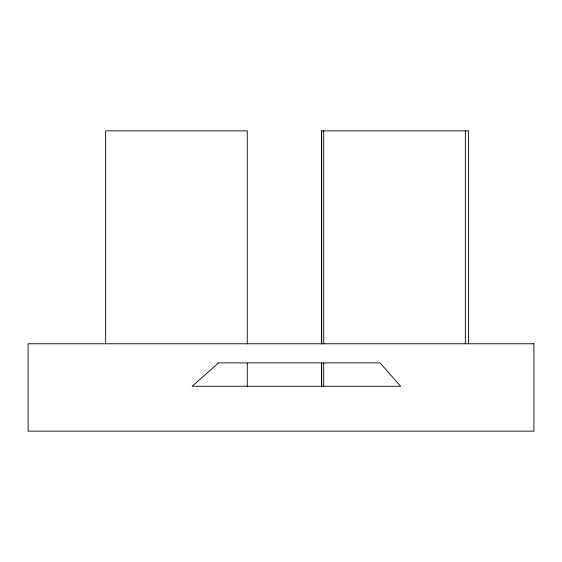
<?xml version="1.0" encoding="UTF-8"?>
<svg xmlns="http://www.w3.org/2000/svg" width="562" height="562" viewBox="0 0 562 562"><rect width="100%" height="100%" fill="white"/><g stroke="black" fill="none" stroke-linecap="round" stroke-linejoin="round"><path stroke-width="0.84" d="M468.596 343.86L468.596 130.869L321.492 130.869L321.492 343.86M465.35 130.869L465.35 343.86M323.726 130.869L323.726 343.86M323.726 363.143L323.726 386.811M321.696 130.869L321.696 343.86M321.696 363.143L321.696 386.811M321.492 363.143L321.492 386.811M247.259 343.86L247.259 130.869L105.635 130.869L105.635 343.86M247.259 363.143L247.259 386.811M218.534 362.897L192.127 386.256L400.671 386.256L380.017 362.897L218.534 362.897M533.9 343.761L28.1 343.761L28.1 431.131L533.9 431.131L533.9 343.761"/></g></svg>
